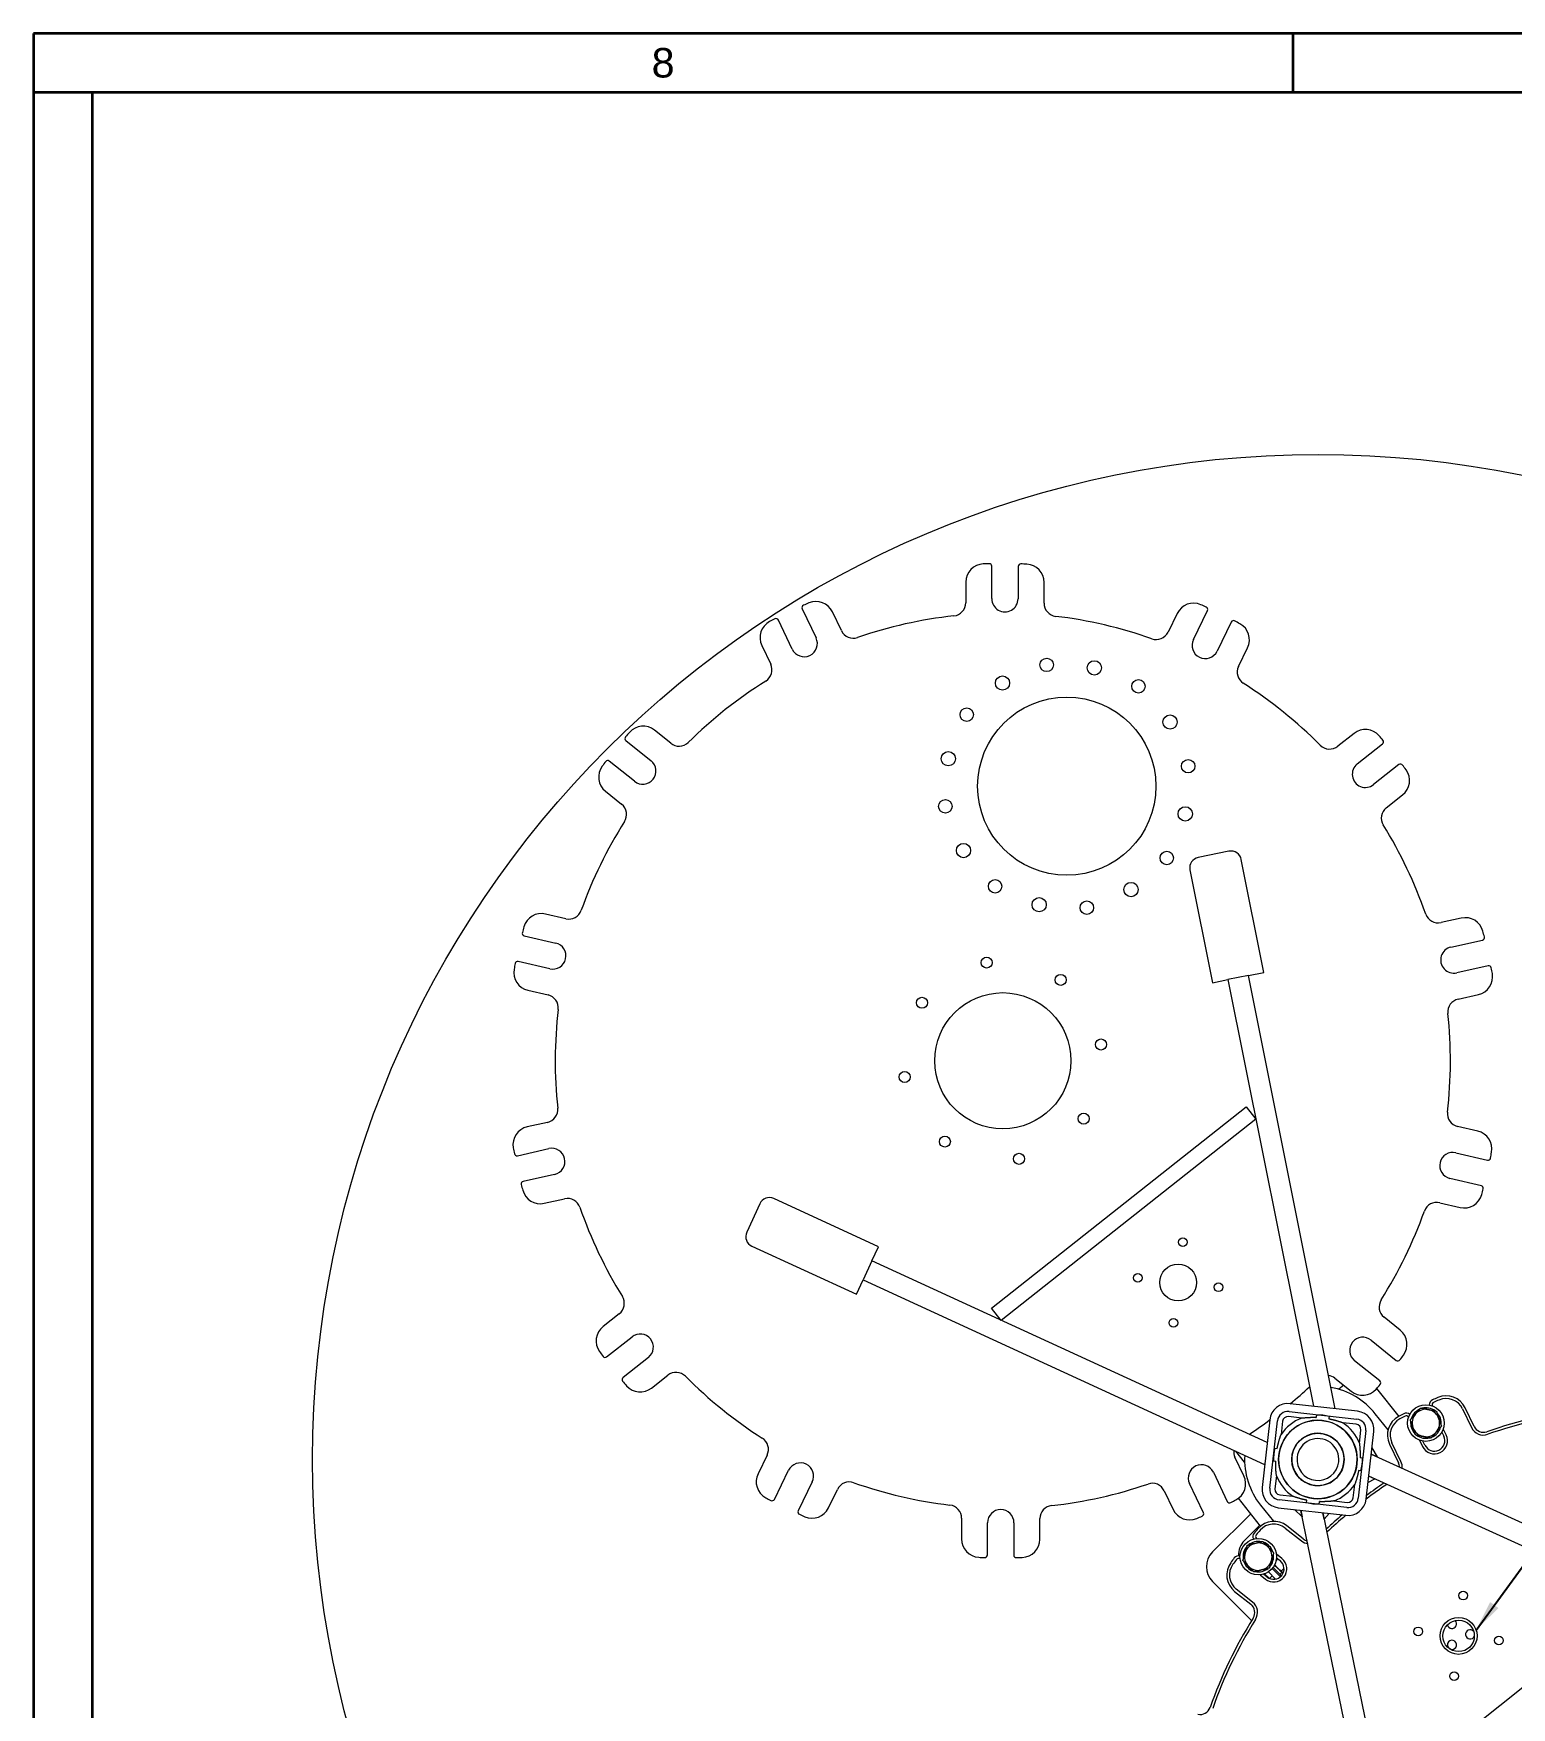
# Model space of a CAD drawing. Header units: inches. Extents: x 19 to 503, y 7 to 322.
# Drawn here: x 18.7 to 89.3, y 242.6 to 322.5 of the extents above; entities that cross this region are included whole.
import ezdxf

# ---------------------------------------------------------------- set-up
doc = ezdxf.new("R2010")
doc.units = ezdxf.units.IN
doc.header["$LTSCALE"] = 15
doc.header["$MEASUREMENT"] = 0
doc.layers.get('0').update_dxf_attribs({"lineweight": 25})
for name, color, linetype, lineweight in [('Border', 7, 'Continuous', 35), ('Dimension (ANSI)', 7, 'Continuous', 25), ('Symbol (ANSI)', 7, 'Continuous', 25), ('Visible', 7, 'Continuous', 18)]:
    doc.layers.add(name, color=color, linetype=linetype, lineweight=lineweight)
doc.styles.add('MEMCOR Medium', font='arial.ttf')
doc.styles.add('Standard A-B-C', font='arial.ttf')
doc.styles.add('Standard D-E', font='arial.ttf')
doc.dimstyles.new('Default (ANSI)', dxfattribs={"dimscale": 15, "dimtxt": 0.15, "dimasz": 0.098425, "dimexe": 0.125, "dimexo": 0.0625, "dimgap": 0.031496, "dimtad": 0, "dimtih": 1, "dimtoh": 1, "dimdec": 4, "dimrnd": 1e-08, "dimzin": 3, "dimdsep": 46, "dimlunit": 5, "dimtxsty": 'MEMCOR Medium', "dimcen": 0.09, "dimdle": 0.393701, "dimclrd": 256, "dimclre": 256, "dimclrt": 256, "dimadec": 0, "dimazin": 1, "dimtfac": 0.8, "dimtofl": 0, "dimtmove": 0, "dimatfit": 3, "dimfxl": 1, "dimfrac": 1, "dimtolj": 1, "dimtzin": 4, "dimlwd": -1, "dimlwe": -1, "dimarcsym": 0})
doc.dimstyles.new('in [mm] D-E NeptuneBenson$7', dxfattribs={"dimscale": 15, "dimtxt": 0.15, "dimasz": 0.098425, "dimexe": 0.125, "dimexo": 0.063, "dimgap": 0.031496, "dimtad": 0, "dimtih": 1, "dimtoh": 1, "dimdec": 4, "dimrnd": 1e-08, "dimzin": 3, "dimdsep": 46, "dimlunit": 5, "dimtxsty": 'Standard D-E', "dimcen": 0.09, "dimdle": 0.393701, "dimclrd": 256, "dimclre": 256, "dimclrt": 256, "dimadec": 1, "dimazin": 1, "dimtfac": 1, "dimtofl": 0, "dimtmove": 0, "dimatfit": 3, "dimfxl": 1, "dimfrac": 1, "dimtolj": 1, "dimtzin": 4, "dimlwd": -1, "dimlwe": -1, "dimarcsym": 0})

# ---------------------------------------------------------------- blocks, each defined once
blk = doc.blocks.new('Borders 22x34_D')
at = {"layer": 'Border'}
for p, q in [((33.5, 21.5), (1.25, 21.5)), ((1.25, 21.5), (1.25, 0.5)), ((5.2578, 21.5), (5.2578, 21.3125)), ((33.3125, 21.3125), (1.25, 21.3125)), ((1.4375, 0.5), (1.4375, 21.3125))]:
    blk.add_line(p, q, dxfattribs=at)
at = {"layer": 'Border', "insert": (3.2539, 21.4062), "char_height": 0.094, "attachment_point": 5, "style": 'Standard A-B-C'}
blk.add_mtext('\\fArial|b0|i0;\\H0.0940;8', dxfattribs=at)
blk = doc.blocks.new('*D26')
at = {"layer": 'Defpoints', "color": 0, "transparency": 16777216}
for p in [(101.191, 297.506), (80.078, 254.398)]:
    blk.add_point(p, dxfattribs=at)
at = {"layer": 'Dimension (ANSI)', "transparency": 16777216}
for p, q in [((105.948, 307.218), (101.84, 298.832)), ((107.932, 307.218), (105.948, 307.218))]:
    blk.add_line(p, q, dxfattribs=at)
blk.add_solid([(101.619, 298.94), (102.061, 298.723), (101.191, 297.506)], dxfattribs=at)
at = {"layer": 'Dimension (ANSI)', "transparency": 16777216, "insert": (108.405, 312.21), "char_height": 2.25, "attachment_point": 1, "style": 'MEMCOR Medium'}
blk.add_mtext('\\A1; \\fArial|b0|i0;\\H2.2500;R48 in\\P[R1219.2 mm]{\\P\\fArial|b0|i0;\\H2.2500;RADIAL CLEARANCE REQUIRED}', dxfattribs=at)

msp = doc.modelspace()

# ---------------------------------------------------------------- linework, layer by layer
at = {"layer": 'Visible'}
for p, q in [((64.497243, 295.512552), (64.504196, 297.055626)), ((65.764184, 297.049949), (65.75723, 295.506875)), ((63.260784, 296.301259), (63.25632, 295.310635)), ((66.996282, 295.293782), (67.000746, 296.284406)), ((55.449429, 295.031819), (56.112679, 293.63854)), ((54.975006, 293.096968), (54.311756, 294.490247)), ((57.321484, 293.984155), (56.89569, 294.878613)), ((73.352761, 294.804454), (72.918923, 293.91387)), ((74.124565, 293.557375), (74.800344, 294.94462)), ((75.93309, 294.392816), (75.25731, 293.005571)), ((53.518789, 293.271089), (53.944582, 292.376631)), ((76.281201, 292.275977), (76.715038, 293.166561)), ((47.03179, 288.738143), (48.233878, 287.770616)), ((49.173017, 288.606485), (48.4013, 289.227619)), ((81.795878, 289.077135), (81.018594, 288.462982)), ((81.950162, 287.618683), (83.160921, 288.575337)), ((47.44385, 286.789058), (46.241761, 287.756585)), ((83.942071, 287.586699), (82.731312, 286.630045)), ((46.056295, 286.314106), (46.828013, 285.692972)), ((83.337246, 285.528454), (84.11453, 286.142608)), ((75.825928, 283.446412), (74.355081, 283.152116)), ((77.493394, 277.661124), (76.414309, 283.054228)), ((73.962898, 282.563735), (75.041983, 277.170631)), ((44.164786, 280.225884), (43.199993, 280.45067)), ((86.917874, 280.253668), (85.951094, 280.037585)), ((42.178483, 279.41546), (43.681321, 279.065314)), ((86.42408, 278.872706), (87.930013, 279.209293)), ((43.395412, 277.838181), (41.892574, 278.188327)), ((76.75797, 277.513976), (75.777406, 277.317779)), ((76.75797, 277.513976), (77.493394, 277.661124)), ((80.897732, 256.824066), (76.75797, 277.513976)), ((88.204851, 277.979633), (86.698918, 277.643046)), ((42.351342, 276.808227), (43.316136, 276.58344)), ((75.041983, 277.170631), (75.777406, 277.317779)), ((75.777406, 277.317779), (79.854385, 256.941649)), ((86.766883, 276.387642), (87.733663, 276.603724)), ((64.484242, 261.632444), (76.645816, 271.242134)), ((76.645816, 271.242134), (77.110801, 270.653671)), ((43.288733, 270.502233), (42.321953, 270.286151)), ((77.110801, 270.653671), (64.949227, 261.043981)), ((87.704273, 270.081648), (86.73948, 270.306435)), ((41.850765, 268.910242), (43.356698, 269.246829)), ((86.660203, 269.051694), (88.163042, 268.701548)), ((43.631536, 268.017169), (42.125603, 267.680581)), ((87.877133, 267.474415), (86.374294, 267.82456)), ((43.137742, 266.636207), (44.104522, 266.85229)), ((53.426819, 266.615267), (52.800367, 265.252344)), ((59.087327, 264.563768), (54.089944, 266.860757)), ((85.890829, 266.663991), (86.855623, 266.439205)), ((53.045858, 264.589219), (58.043241, 262.29223)), ((58.774101, 263.882306), (58.356467, 262.973691)), ((58.774101, 263.882306), (59.087327, 264.563768)), ((77.646171, 255.207978), (58.774101, 263.882306)), ((58.043241, 262.29223), (58.356467, 262.973691)), ((58.356467, 262.973691), (77.528246, 254.161605)), ((64.949227, 261.043981), (64.484242, 261.632444)), ((46.718369, 261.361421), (45.941085, 260.747267)), ((83.999321, 260.575769), (83.227603, 261.196903)), ((46.113544, 259.303175), (47.324303, 260.25983)), ((82.611766, 260.100817), (83.813854, 259.13329)), ((48.105454, 259.271192), (46.894694, 258.314538)), ((83.023826, 258.151732), (81.821737, 259.119259)), ((48.259737, 257.81274), (49.037021, 258.426893)), ((80.882598, 258.28339), (81.654316, 257.662256)), ((81.305007, 257.943405), (81.069841, 257.755876)), ((82.869948, 257.784618), (83.926868, 256.459215)), ((78.694296, 256.695015), (81.923852, 256.33105)), ((81.960879, 256.704251), (78.741261, 257.067096)), ((85.531514, 256.963008), (85.530283, 256.965564)), ((86.97722, 256.818877), (87.40704, 255.926347)), ((87.524166, 255.982752), (87.094346, 256.875282)), ((77.768246, 256.291183), (77.405401, 253.071564)), ((77.777482, 253.0246), (78.141447, 256.254155)), ((78.384906, 256.226718), (78.313856, 255.596277)), ((79.2973, 256.380507), (78.666859, 256.451556)), ((80.003397, 256.547482), (79.988356, 256.414013)), ((80.614751, 256.478583), (80.599709, 256.345115)), ((81.896415, 256.087591), (81.265973, 256.158641)), ((83.420868, 255.814445), (82.807562, 256.583546)), ((84.395062, 256.418871), (84.396293, 256.416314)), ((86.199804, 255.575288), (86.058446, 255.868822)), ((82.364712, 255.778201), (82.000747, 252.548645)), ((82.050204, 255.175197), (82.121253, 255.805638)), ((82.373948, 252.511618), (82.736793, 255.731236)), ((83.49047, 255.139747), (83.92029, 254.247217)), ((84.037416, 254.303622), (83.607596, 255.196152)), ((84.923225, 255.322128), (85.064584, 255.028595)), ((85.18171, 255.085), (85.088444, 255.278667)), ((85.989413, 255.712551), (86.082678, 255.518883)), ((53.774415, 254.613898), (53.340578, 253.723314)), ((76.536827, 253.618786), (76.111033, 254.513244)), ((76.573711, 254.266142), (76.153004, 254.793719)), ((77.925015, 254.333701), (78.058484, 254.318659)), ((77.993914, 254.945054), (78.127382, 254.930012)), ((82.217179, 254.4691), (82.08371, 254.484141)), ((82.61333, 254.635713), (82.619592, 254.649499)), ((82.899634, 254.522289), (82.615113, 254.651533)), ((82.619592, 254.649499), (101.739404, 245.964293)), ((82.650109, 254.962068), (82.899634, 254.522289)), ((54.122526, 252.497059), (54.798305, 253.884303)), ((75.08061, 253.792907), (75.743859, 252.399628)), ((78.09199, 253.627603), (78.020941, 252.997162)), ((82.14828, 253.857746), (82.014812, 253.872788)), ((82.462363, 253.296151), (82.781881, 253.477441)), ((101.325822, 245.053826), (82.49736, 253.606686)), ((82.49736, 253.606686), (82.781881, 253.477441)), ((55.931051, 253.3325), (55.255271, 251.945255)), ((56.702855, 252.085421), (57.136692, 252.976005)), ((72.734132, 252.90572), (73.159925, 252.011262)), ((74.606187, 251.858056), (73.942937, 253.251335)), ((78.245779, 252.715209), (78.87622, 252.644159)), ((81.757288, 252.576083), (81.828338, 253.206524)), ((77.330061, 251.221255), (76.272107, 252.547956)), ((77.334632, 252.219254), (77.948604, 251.449319)), ((78.181315, 252.098549), (81.400933, 251.735704)), ((81.447898, 252.107785), (78.218342, 252.47175)), ((78.950483, 252.011865), (79.323694, 251.670719)), ((79.261017, 251.976869), (79.323694, 251.670719)), ((79.276838, 251.975086), (79.262004, 251.972049)), ((83.473869, 231.398761), (79.262004, 251.972049)), ((79.527443, 252.324217), (79.542485, 252.457685)), ((80.138796, 252.255318), (80.153838, 252.388787)), ((80.305865, 251.859116), (84.453549, 231.599326)), ((80.368542, 251.552966), (80.305865, 251.859116)), ((80.616399, 251.82412), (80.368542, 251.552966)), ((80.844894, 252.422293), (81.475335, 252.351244)), ((63.059333, 251.596093), (63.054869, 250.605469)), ((64.291432, 249.839926), (64.298386, 251.383)), ((65.558373, 251.377323), (65.551419, 249.834249)), ((66.794831, 250.588616), (66.799295, 251.57924)), ((75.043188, 249.986841), (76.863137, 251.80679)), ((77.296055, 251.2639), (76.561055, 250.5289)), ((78.50838, 251.129662), (79.282888, 250.512012)), ((79.363942, 250.61365), (78.589433, 251.231301)), ((76.995522, 250.609815), (76.989424, 250.603717)), ((77.143308, 250.632251), (77.141089, 250.634021)), ((76.355492, 249.648913), (76.357711, 249.647144)), ((78.078749, 249.568278), (78.16315, 249.652679)), ((78.347526, 249.67192), (78.092807, 249.875051)), ((78.098414, 249.704304), (78.266472, 249.570282)), ((77.30721, 248.889944), (77.561928, 248.686812)), ((77.642982, 248.78845), (77.474924, 248.922472)), ((77.52768, 248.940021), (77.73977, 248.727931)), ((77.7077, 249.031114), (78.050241, 248.688574)), ((77.759027, 248.719256), (77.889293, 248.849522)), ((78.286802, 248.805566), (77.894709, 249.19766)), ((77.933787, 249.247665), (78.323831, 248.857622)), ((78.001314, 249.356915), (78.118997, 249.239232)), ((78.118997, 249.239232), (78.347707, 249.010522)), ((78.352304, 249.005925), (78.263916, 248.917536)), ((78.279288, 248.81308), (78.323831, 248.857622)), ((78.333482, 249.084422), (78.454069, 249.205009)), ((78.347707, 249.010522), (78.356541, 249.001688)), ((78.356541, 249.001688), (78.370855, 248.997853)), ((76.906802, 246.709014), (75.043188, 248.572628)), ((76.095474, 248.103975), (76.869983, 247.486325)), ((76.951037, 247.587963), (76.176528, 248.205613)), ((83.110527, 238.159457), (95.229156, 247.823247))]:
    msp.add_line(p, q, dxfattribs=at)
for centre, radius in [((80.077822, 254.398344), 48), ((67.122931, 292.345546), 0.321), ((65.013607, 291.479999), 0.3405), ((69.398652, 292.204786), 0.3405), ((71.502238, 291.325214), 0.321), ((63.304901, 289.970449), 0.321), ((68.082042, 286.553837), 4.255), ((73.011789, 289.616508), 0.3405), ((62.425329, 287.866862), 0.3405), ((73.877336, 287.507184), 0.321), ((62.284569, 285.591141), 0.321), ((73.736576, 285.231463), 0.3405), ((63.150116, 283.481817), 0.3405), ((72.857004, 283.127877), 0.321), ((64.659666, 281.773111), 0.321), ((71.148298, 281.618326), 0.3405), ((66.763252, 280.893539), 0.3405), ((69.038974, 280.752779), 0.321), ((64.253302, 278.131325), 0.2635), ((67.793874, 277.30641), 0.2635), ((65.027808, 273.444937), 3.25), ((61.166336, 276.211003), 0.2635), ((69.714195, 274.219443), 0.2635), ((60.34142, 272.670432), 0.2635), ((68.88928, 270.678872), 0.2635), ((62.261742, 269.583465), 0.2635), ((65.802314, 268.75855), 0.2635), ((73.622883, 264.776705), 0.2085), ((71.472933, 263.077942), 0.2085), ((73.397252, 262.852408), 0.88), ((75.321548, 262.626777), 0.2085), ((73.171598, 260.928015), 0.2085), ((85.22737, 256.142568), 0.875), ((80.071097, 254.4014), 1.875), ((80.071097, 254.4014), 1.25), ((77.225259, 249.761097), 0.875), ((87.005639, 247.902064), 0.2085), ((84.863339, 246.193664), 0.2085), ((86.788739, 245.976764), 0.88), ((86.788739, 245.976764), 0.75), ((88.714039, 245.759864), 0.2085), ((86.571739, 244.051464), 0.2085)]:
    msp.add_circle(centre, radius, dxfattribs=at)
for centre, radius, start, end in [((64.130776, 296.297339), 0.87, 92.24789462, 179.74181448), ((65.027808, 273.444937), 23.74, 91.56141901, 92.24789462), ((64.384198, 297.056167), 0.12, 359.74181448, 91.56141901), ((65.884182, 297.049408), 0.12, 87.92220996, 179.74181448), ((65.027808, 273.444937), 23.74, 87.23573435, 87.92220996), ((66.130755, 296.288326), 0.87, 359.74181448, 87.23573435), ((55.557779, 295.083397), 0.12, 113.63649567, 205.4561002), ((65.027808, 273.444937), 23.74, 112.95002006, 113.63649567), ((56.110154, 294.50467), 0.87, 25.4561002, 112.95002006), ((62.626327, 295.313474), 0.63, 276.26679333, 359.74181448), ((65.127237, 295.509713), 0.63, 179.74181448, 359.74181448), ((67.626276, 295.290943), 0.63, 179.74181448, 263.21683564), ((74.134895, 294.423447), 0.87, 66.5336089, 154.02752877), ((65.027808, 273.444937), 23.74, 65.84713329, 66.5336089), ((74.692464, 294.997172), 0.12, 334.02752877, 65.84713329), ((54.304324, 293.645032), 0.87, 117.96218033, 205.4561002), ((65.027808, 273.444937), 23.74, 117.27570472, 117.96218033), ((54.203406, 294.438668), 0.12, 25.4561002, 117.27570472), ((65.027808, 273.444937), 21.37, 96.26679333, 108.93112135), ((65.027808, 273.444937), 21.37, 70.55250761, 83.21683564), ((76.04097, 294.340263), 0.12, 62.20792424, 154.02752877), ((65.027808, 273.444937), 23.74, 61.52144863, 62.20792424), ((75.932904, 293.547569), 0.87, 334.02752877, 61.52144863), ((55.543842, 293.367754), 0.63, 205.4561002, 25.4561002), ((57.89032, 294.254942), 0.63, 205.4561002, 288.93112135), ((72.352551, 294.189772), 0.63, 250.55250761, 334.02752877), ((74.690937, 293.281473), 0.63, 154.02752877, 334.02752877), ((53.375746, 292.105845), 0.63, 301.98107904, 25.4561002), ((76.847573, 292.000075), 0.63, 154.02752877, 237.50254992), ((65.027808, 273.444937), 21.37, 121.98107904, 134.64540707), ((65.027808, 273.444937), 21.37, 44.8382219, 57.50254992), ((47.855804, 288.549876), 0.87, 51.17038591, 138.66430578), ((47.107031, 288.831625), 0.12, 139.35078139, 231.17038591), ((65.027808, 273.444937), 23.74, 138.66430578, 139.35078139), ((49.568031, 289.097263), 0.63, 231.17038591, 314.64540707), ((82.335244, 288.394505), 0.87, 40.81932319, 128.31324305), ((65.027808, 273.444937), 23.74, 40.13284758, 40.81932319), ((83.086526, 288.669493), 0.12, 308.31324305, 40.13284758), ((80.628019, 288.9573), 0.63, 224.8382219, 308.31324305), ((46.601791, 286.991848), 0.87, 143.67646604, 231.17038591), ((65.027808, 273.444937), 23.74, 142.98999044, 143.67646604), ((46.166521, 287.663104), 0.12, 51.17038591, 142.98999044), ((47.838864, 287.279837), 0.63, 231.17038591, 51.17038591), ((82.340737, 287.124364), 0.63, 128.3132422, 308.31324305), ((84.016467, 287.492544), 0.12, 36.49363853, 128.31324305), ((65.027808, 273.444937), 23.74, 35.80716292, 36.49363853), ((83.575165, 286.825238), 0.87, 308.31324305, 35.80716292), ((46.432999, 285.202194), 0.63, 327.69536475, 51.17038591), ((83.727821, 285.034135), 0.63, 128.31324305, 211.78826421), ((65.027808, 273.444937), 21.37, 147.69536475, 160.35969278), ((65.027808, 273.444937), 21.37, 19.12393618, 31.78826421), ((74.45318, 282.661834), 0.5, 101.31467163, 191.31467163), ((75.924027, 282.95613), 0.5, 11.31467163, 101.31467163), ((44.307741, 280.83945), 0.63, 256.88467163, 340.35969278), ((65.027808, 273.444937), 23.74, 164.37859149, 165.0650671), ((43.002579, 279.603364), 0.87, 76.88467163, 164.37859149), ((85.813675, 280.652416), 0.63, 199.12393618, 282.59895734), ((87.107643, 279.404617), 0.87, 15.10503747, 102.59895734), ((42.205712, 279.53233), 0.12, 165.0650671, 256.88467162), ((43.538367, 278.451748), 0.63, 256.88467163, 76.88467163), ((87.903838, 279.326404), 0.12, 282.59895734, 14.41856186), ((65.027808, 273.444937), 23.74, 14.41856186, 15.10503747), ((86.561499, 278.257876), 0.63, 102.59895734, 282.59895734), ((42.548756, 277.655533), 0.87, 169.39075176, 256.88467163), ((65.027808, 273.444937), 23.74, 168.70427615, 169.39075176), ((41.865344, 278.071457), 0.12, 76.88467163, 168.70427615), ((87.543894, 277.452775), 0.87, 282.59895734, 10.09287721), ((88.231026, 277.862523), 0.12, 10.77935281, 102.59895734), ((65.027808, 273.444937), 23.74, 10.09287721, 10.77935281), ((43.173181, 275.969874), 0.63, 353.40965047, 76.88467163), ((65.027808, 273.444937), 21.37, 173.40965047, 186.0739785), ((86.904302, 275.772812), 0.63, 102.59895734, 186.0739785), ((65.027808, 273.444937), 21.37, 353.40965047, 6.0739785), ((43.151314, 271.117063), 0.63, 282.59895734, 6.0739785), ((42.511722, 269.4371), 0.87, 102.59895734, 190.09287721), ((86.882434, 270.920001), 0.63, 173.40965047, 256.88467163), ((87.50686, 269.234342), 0.87, 349.39075176, 76.88467163), ((65.027808, 273.444937), 23.74, 190.09287721, 190.77935281), ((41.82459, 269.027352), 0.12, 190.77935281, 282.59895734), ((43.494117, 268.631999), 0.63, 282.59895734, 102.59895734), ((86.517249, 268.438127), 0.63, 76.88467163, 256.88467163), ((88.190271, 268.818418), 0.12, 256.88467163, 348.70427615), ((65.027808, 273.444937), 23.74, 348.70427615, 349.39075176), ((42.151778, 267.563471), 0.12, 102.59895734, 194.41856186), ((65.027808, 273.444937), 23.74, 194.41856186, 195.10503747), ((42.947973, 267.485258), 0.87, 195.10503747, 282.59895734), ((87.053036, 267.286511), 0.87, 256.88467163, 344.37859149), ((87.849904, 267.357545), 0.12, 345.0650671, 76.88467163), ((65.027808, 273.444937), 23.74, 344.37859149, 345.0650671), ((44.241941, 266.237459), 0.63, 19.12393618, 102.59895734), ((65.027808, 273.444937), 21.37, 199.12393618, 211.78826421), ((53.881126, 266.40645), 0.5, 65.31467163, 155.31467163), ((65.027808, 273.444937), 21.37, 327.69536475, 340.35969278), ((85.747875, 266.050425), 0.63, 76.88467163, 160.35969278), ((53.254675, 265.043527), 0.5, 155.31467163, 245.31467163), ((46.327794, 261.85574), 0.63, 308.31324305, 31.78826421), ((83.622617, 261.687681), 0.63, 147.69536475, 231.17038591), ((46.480451, 260.064637), 0.87, 128.31324305, 215.80716292), ((47.714879, 259.765511), 0.63, 308.31324305, 128.31324305), ((82.216752, 259.610038), 0.63, 51.17038591, 231.17038591), ((83.453825, 259.898027), 0.87, 323.67646604, 51.17038591), ((65.027808, 273.444937), 23.74, 215.80716292, 216.49363853), ((46.039149, 259.397331), 0.12, 216.49363853, 308.31324305), ((83.889095, 259.226771), 0.12, 231.17038591, 322.98999044), ((65.027808, 273.444937), 23.74, 322.98999044, 323.67646604), ((46.96909, 258.220382), 0.12, 128.31324305, 220.13284758), ((49.427596, 257.932575), 0.63, 44.8382219, 128.31324305), ((65.027808, 273.444937), 21.37, 224.8382219, 237.50254992), ((80.487584, 257.792611), 0.63, 51.17038591, 81.63587494), ((65.027808, 273.444937), 23.74, 220.13284758, 220.81932319), ((47.720372, 258.49537), 0.87, 220.81932319, 308.31324305), ((65.027808, 273.444937), 21.37, 309.96301678, 313.23926818), ((80.071097, 254.4014), 3.5, 38.57, 79.7594974), ((82.199812, 258.339999), 0.87, 231.17038591, 318.66430578), ((65.027808, 273.444937), 23.74, 318.66430578, 319.35078139), ((82.948585, 258.05825), 0.12, 319.35078139, 51.17038591), ((86.193377, 256.441398), 1, 25.71428571, 113.20820558), ((78.64271, 256.192632), 0.88, 83.57, 173.57), ((78.638302, 256.19816), 0.5, 83.57, 173.57), ((81.862329, 255.829787), 0.88, 353.57, 83.57), ((84.286946, 256.366805), 0.25, 47.96743933, 117.53389024), ((85.22737, 256.142568), 0.7295, 112.48628419, 164.36800152), ((85.22737, 256.142568), 0.656, 78.42714286, 138.42714286), ((85.22737, 256.142568), 0.7295, 52.48628419, 104.36800152), ((85.22737, 256.142568), 0.656, 18.42714286, 78.42714286), ((85.638399, 257.01763), 0.25, 113.89468119, 183.4611321), ((85.638399, 257.01763), 0.12, 113.89468119, 205.71428571), ((95.205839, 235.422064), 23.87, 113.20820558, 113.89468119), ((95.205839, 235.422064), 23.74, 113.20820558, 113.89468119), ((85.22737, 256.142568), 0.7295, 352.48628419, 44.36800152), ((86.193377, 256.441398), 0.87, 25.71428571, 113.20820558), ((95.205839, 235.422064), 21.5, 96.52497884, 109.18930687), ((95.205839, 235.422064), 21.37, 96.52497884, 109.18930687), ((65.027808, 273.444937), 21.37, 303.39007507, 306.59575753), ((80.071097, 254.4014), 1.875, 353.57, 173.57), ((80.071097, 254.4014), 2.125, 111.35465121, 145.78534879), ((78.638302, 256.19816), 0.255, 83.57, 173.57), ((80.071097, 254.4014), 2.125, 75.24670649, 91.89329351), ((80.071097, 254.4014), 2.125, 21.35465121, 55.78534879), ((81.867857, 255.834195), 0.255, 353.57, 83.57), ((81.867857, 255.834195), 0.5, 353.57, 83.57), ((84.391439, 255.573631), 1, 118.22036585, 205.71428571), ((84.391439, 255.573631), 0.87, 118.22036585, 205.71428571), ((95.205839, 235.422064), 23.87, 117.53389024, 118.22036585), ((95.205839, 235.422064), 23.74, 117.53389024, 118.22036585), ((84.286946, 256.366805), 0.12, 25.71428571, 117.53389024), ((85.22737, 256.142568), 0.7295, 172.48628419, 224.36800152), ((85.22737, 256.142568), 0.656, 138.42714286, 198.42714286), ((85.22737, 256.142568), 0.656, 198.42714286, 258.42714286), ((85.22737, 256.142568), 0.7295, 292.48628419, 344.36800152), ((85.22737, 256.142568), 0.656, 318.42714286, 18.42714286), ((87.97465, 256.199694), 0.63, 205.71428571, 289.18930687), ((87.97465, 256.199694), 0.5, 205.71428571, 289.18930687), ((53.208042, 254.8898), 0.63, 334.02752877, 57.50254992), ((80.071097, 254.4014), 1.25, 353.57, 173.57), ((80.071097, 254.4014), 1, 353.57, 173.57), ((85.22737, 256.142568), 0.7295, 232.48628419, 284.36800152), ((85.632194, 255.301942), 0.63, 205.71428571, 25.71428571), ((85.22737, 256.142568), 0.656, 258.42714286, 318.42714286), ((85.632194, 255.301942), 0.5, 205.71428571, 25.71428571), ((55.364678, 253.608402), 0.63, 334.02752877, 154.02752877), ((76.67987, 254.78403), 0.63, 174.90496164, 205.4561002), ((80.071097, 254.4014), 3.5, 176.76381622, 218.57), ((80.071097, 254.4014), 2.125, 165.24670649, 181.89329351), ((80.071097, 254.4014), 1.875, 173.57, 353.57), ((80.071097, 254.4014), 1.25, 173.57, 353.57), ((80.071097, 254.4014), 1, 173.57, 353.57), ((80.071097, 254.4014), 2.125, 345.24670649, 1.89329351), ((83.469806, 254.030275), 0.5, 0.67642718, 25.71428571), ((83.469806, 254.030275), 0.63, 355.24879669, 25.71428571), ((54.122712, 253.342306), 0.87, 154.02752877, 241.52144863), ((74.511773, 253.522121), 0.63, 25.4561002, 205.4561002), ((75.751291, 253.244843), 0.87, 297.96218033, 25.4561002), ((80.071097, 254.4014), 2.125, 201.35465121, 235.78534879), ((57.703065, 252.700103), 0.63, 70.55250761, 154.02752877), ((65.027808, 273.444937), 21.37, 250.55250761, 263.21683564), ((65.027808, 273.444937), 21.37, 276.26679333, 288.93112135), ((72.165295, 252.634933), 0.63, 25.4561002, 108.93112135), ((78.279865, 252.973013), 0.88, 173.57, 263.57), ((78.274337, 252.968605), 0.5, 173.57, 263.57), ((78.274337, 252.968605), 0.255, 173.57, 263.57), ((80.071097, 254.4014), 2.125, 291.35465121, 325.78534879), ((95.205839, 235.422064), 21.37, 123.64540345, 126.90345854), ((95.205839, 235.422064), 21.5, 123.8609973, 126.57747893), ((65.027808, 273.444937), 23.74, 241.52144863, 242.20792424), ((54.014645, 252.549611), 0.12, 242.20792424, 334.02752877), ((55.363152, 251.892703), 0.12, 154.02752877, 245.84713329), ((55.920721, 252.466428), 0.87, 246.5336089, 334.02752877), ((62.42934, 251.598932), 0.63, 359.74181448, 83.21683564), ((64.928379, 251.380162), 0.63, 359.74181448, 179.74181448), ((67.429289, 251.576401), 0.63, 96.26679333, 179.74181448), ((73.945461, 252.385204), 0.87, 205.4561002, 292.95002006), ((74.497837, 251.806478), 0.12, 293.63649567, 25.4561002), ((75.852209, 252.451207), 0.12, 205.4561002, 297.27570472), ((65.027808, 273.444937), 23.74, 297.27570472, 297.96218033), ((80.071097, 254.4014), 2.125, 255.24670649, 271.89329351), ((81.499484, 252.610168), 0.88, 263.57, 353.57), ((81.503892, 252.60464), 0.5, 263.57, 353.57), ((81.503892, 252.60464), 0.255, 263.57, 353.57), ((65.027808, 273.444937), 23.74, 245.84713329, 246.5336089), ((65.027808, 273.444937), 23.74, 292.95002006, 293.63649567), ((95.205839, 235.422064), 23.87, 138.9224913, 139.6089669), ((95.205839, 235.422064), 23.74, 138.9224913, 139.6089669), ((77.965944, 250.449469), 1, 51.42857143, 138.9224913), ((77.965944, 250.449469), 0.87, 51.42857143, 138.9224913), ((95.205839, 235.422064), 21.5, 130.56252107, 133.2790027), ((95.205839, 235.422064), 21.37, 130.23654146, 133.49459655), ((63.92486, 250.601549), 0.87, 179.74181448, 267.23573435), ((65.92484, 250.592536), 0.87, 272.24789462, 359.74181448), ((77.225735, 249.86422), 0.94, 135, 183.61221051), ((77.225259, 249.761097), 0.7295, 138.20056991, 190.08228723), ((77.225259, 249.761097), 0.656, 104.14142857, 164.14142857), ((77.225259, 249.761097), 0.7295, 78.20056991, 130.08228723), ((77.215908, 250.72784), 0.25, 139.6089669, 209.17541781), ((77.225259, 249.761097), 0.656, 44.14142857, 104.14142857), ((77.215908, 250.72784), 0.12, 139.6089669, 231.42857143), ((77.225259, 249.761097), 0.7295, 18.20056991, 70.08228723), ((79.675687, 251.004566), 0.63, 231.42857143, 261.97970999), ((79.675687, 251.004566), 0.5, 231.42857143, 256.57951098), ((65.027808, 273.444937), 23.74, 267.23573435, 267.92220996), ((64.171433, 249.840467), 0.12, 267.92220996, 359.74181448), ((65.671418, 249.833708), 0.12, 179.74181448, 271.56141901), ((65.027808, 273.444937), 23.74, 271.56141901, 272.24789462), ((75.750295, 249.279735), 1, 135, 225), ((76.718964, 248.885806), 1, 143.93465156, 231.42857143), ((95.205839, 235.422064), 23.87, 143.24817595, 143.93465156), ((95.205839, 235.422064), 23.74, 143.24817595, 143.93465156), ((76.280674, 249.555093), 0.25, 73.68172505, 143.24817595), ((76.280674, 249.555093), 0.12, 51.42857143, 143.24817595), ((77.225259, 249.761097), 0.7295, 198.20056991, 250.08228723), ((77.225259, 249.761097), 0.656, 164.14142857, 224.14142857), ((77.225259, 249.761097), 0.656, 284.14142857, 344.14142857), ((77.954727, 249.179366), 0.63, 231.42857143, 51.42857143), ((77.954727, 249.179366), 0.5, 231.42857143, 51.42857143), ((77.225259, 249.761097), 0.656, 344.14142857, 44.14142857), ((77.225259, 249.761097), 0.7295, 318.20056991, 10.08228723), ((76.718964, 248.885806), 0.87, 143.93465156, 231.42857143), ((77.225259, 249.761097), 0.656, 224.14142857, 284.14142857), ((77.225259, 249.761097), 0.7295, 258.20056991, 310.08228723), ((76.558238, 247.095409), 0.5, 327.95355027, 51.42857143), ((76.558238, 247.095409), 0.63, 327.95355027, 51.42857143), ((95.205839, 235.422064), 21.5, 147.95355027, 160.6178783), ((95.205839, 235.422064), 21.37, 147.95355027, 160.6178783), ((86.472288, 246.549017), 0.21875, 191.23129023, 46.65305321), ((87.338301, 246.049039), 0.21875, 38.70258432, 336.28194766), ((86.472275, 245.549039), 0.21875, 239.39300166, 227.61319654), ((74.452661, 242.723133), 0.5, 257.14285714, 340.6178783)]:
    msp.add_arc(centre, radius, start, end, dxfattribs=at)
for points, weights in [([(84.736608, 256.577871), (84.853247, 256.70937), (84.98793, 256.861213)], [1, 1.0379548493, 1]), ([(84.98793, 256.861213), (85.186771, 256.820495), (85.358972, 256.785232)], [1, 1.0379548493, 1]), ([(85.358972, 256.785232), (85.531174, 256.749969), (85.730014, 256.709251)], [1, 1.0379548493, 1]), ([(85.730014, 256.709251), (85.794172, 256.516691), (85.849734, 256.349929)], [1, 1.0379548493, 1]), ([(84.485285, 256.29453), (84.619969, 256.446372), (84.736608, 256.577871)], [1, 1.0379548493, 1]), ([(84.605005, 255.935207), (84.549443, 256.101969), (84.485285, 256.29453)], [1, 1.0379548493, 1]), ([(84.724725, 255.575885), (84.660567, 255.768445), (84.605005, 255.935207)], [1, 1.0379548493, 1]), ([(85.969454, 255.990606), (85.834771, 255.838764), (85.718131, 255.707265)], [1, 1.0379548493, 1]), ([(85.849734, 256.349929), (85.905296, 256.183166), (85.969454, 255.990606)], [1, 1.0379548493, 1]), ([(85.095767, 255.499904), (84.923566, 255.535167), (84.724725, 255.575885)], [1, 1.0379548493, 1]), ([(85.466809, 255.423923), (85.267968, 255.464641), (85.095767, 255.499904)], [1, 1.0379548493, 1]), ([(85.718131, 255.707265), (85.601492, 255.575766), (85.466809, 255.423923)], [1, 1.0379548493, 1]), ([(76.594227, 249.940358), (76.64226, 250.109443), (76.697723, 250.304685)], [1, 1.0379548493, 1]), ([(76.697723, 250.304685), (76.894539, 250.354273), (77.064987, 250.397218)], [1, 1.0379548493, 1]), ([(77.064987, 250.397218), (77.235435, 250.440162), (77.432252, 250.489751)], [1, 1.0379548493, 1]), ([(77.432252, 250.489751), (77.573604, 250.344097), (77.696019, 250.217957)], [1, 1.0379548493, 1]), ([(76.49073, 249.576032), (76.546194, 249.771274), (76.594227, 249.940358)], [1, 1.0379548493, 1]), ([(76.754498, 249.304238), (76.632083, 249.430378), (76.49073, 249.576032)], [1, 1.0379548493, 1]), ([(77.696019, 250.217957), (77.818435, 250.091817), (77.959787, 249.946163)], [1, 1.0379548493, 1]), ([(77.856291, 249.581836), (77.808258, 249.412752), (77.752795, 249.21751)], [1, 1.0379548493, 1]), ([(77.959787, 249.946163), (77.904324, 249.750921), (77.856291, 249.581836)], [1, 1.0379548493, 1]), ([(77.018266, 249.032444), (76.876913, 249.178098), (76.754498, 249.304238)], [1, 1.0379548493, 1]), ([(77.38553, 249.124977), (77.215082, 249.082033), (77.018266, 249.032444)], [1, 1.0379548493, 1]), ([(77.752795, 249.21751), (77.555978, 249.167922), (77.38553, 249.124977)], [1, 1.0379548493, 1]), ([(78.010446, 249.374955), (78.060006, 249.298223), (78.118997, 249.239232)], [1.01650877275, 1.02582203242, 1]), ([(78.118997, 249.239232), (78.204692, 249.153537), (78.333482, 249.084422)], [1, 1.0379548493, 1]), ([(78.333482, 249.084422), (78.327257, 249.030972), (78.347707, 249.010522)], [1, 1.0379548493, 1]), ([(78.347707, 249.010522), (78.367857, 248.990372), (78.419933, 248.996108)], [1, 1.03737864532, 1.00113491292])]:
    msp.add_rational_spline(points, weights, degree=2, dxfattribs=at)
for points in [[(79.2973, 256.380507), (79.646088, 256.426192), (79.988356, 256.414013)], [(80.599709, 256.345115), (80.936102, 256.28081), (81.265973, 256.158641)], [(78.127382, 254.930012), (78.191687, 255.266405), (78.313856, 255.596277)], [(82.050204, 255.175197), (82.095889, 254.826409), (82.08371, 254.484141)], [(78.09199, 253.627603), (78.046305, 253.976392), (78.058484, 254.318659)], [(82.014812, 253.872788), (81.950507, 253.536395), (81.828338, 253.206524)], [(79.542485, 252.457685), (79.206092, 252.52199), (78.87622, 252.644159)], [(80.844894, 252.422293), (80.496105, 252.376608), (80.153838, 252.388787)]]:
    msp.add_open_spline(points, degree=2, dxfattribs=at)

# ---------------------------------------------------------------- block references
at = {"xscale": 15, "yscale": 15, "zscale": 15}
msp.add_blockref('Borders 22x34_D', (0, 0), dxfattribs=at)

# ---------------------------------------------------------------- dimensions: what is measured, and where the dimension line sits
at = {"layer": 'Dimension (ANSI)'}
dim = msp.add_radius_dim(center=(80.077822, 254.398344), mpoint=(101.190829, 297.505663), text=' \\fArial|b0|i0;\\H2.2500;<> in\\X[R1219.2 mm]{\\P\\fArial|b0|i0;\\H2.2500;RADIAL CLEARANCE REQUIRED}', dimstyle='Default (ANSI)', override={"dimgap": 0.031496, "dimdec": 4, "dimlfac": 1, "dimpost": '', "dimcen": 0, "dimtol": 0, "dimlim": 0, "dimtp": 0, "dimtm": 0, "dimtdec": 2, "dimtvp": -0.333333}, dxfattribs=at)
dim.commit()
dim.dimension.update_dxf_attribs({"geometry": '*D26', "text_midpoint": (132.650458, 307.218378), "dimtype": 164})

# ---------------------------------------------------------------- leaders
at = {"layer": 'Symbol (ANSI)', "annotation_type": 0, "has_hookline": 1, "hookline_direction": 0, "text_width": 42.369374}
msp.add_leader([(87.622474, 246.25834), (120.508127, 291.235463), (121.984505, 291.235463)], dimstyle='in [mm] D-E NeptuneBenson$7', override={"dimtad": 0}, dxfattribs=at)

doc.saveas('drawing.dxf')
